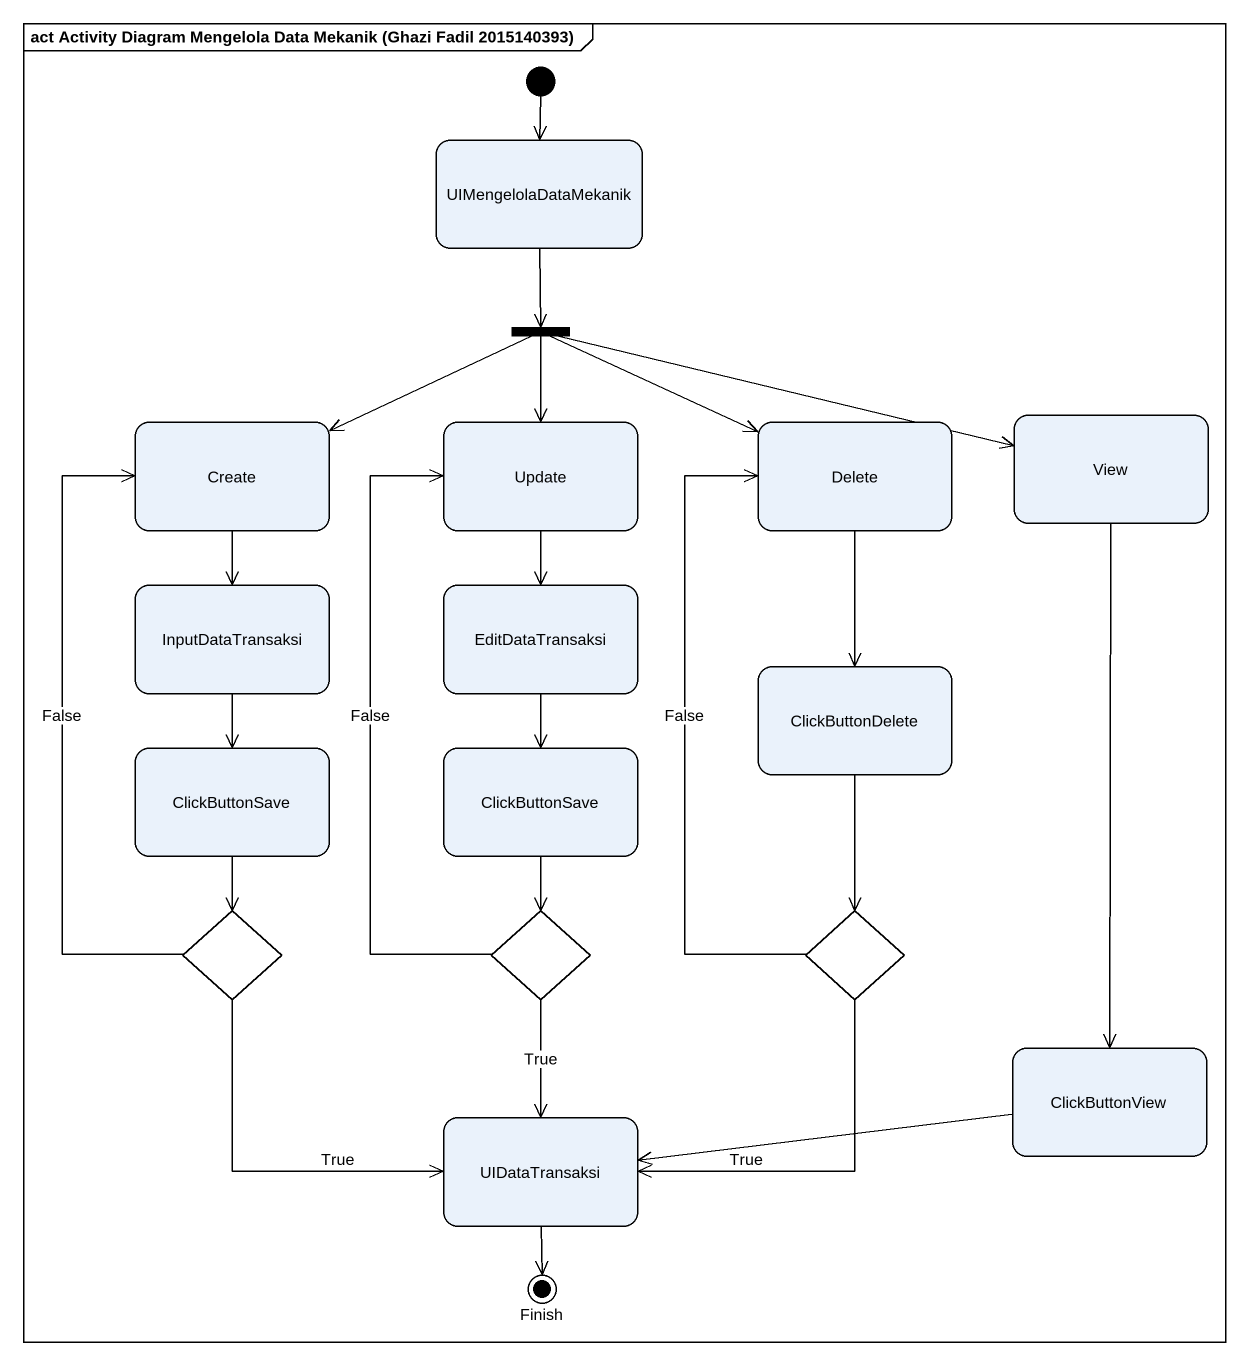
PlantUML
@startuml
mainframe act Activity Diagram Mengelola Data Mekanik (Ghazi Fadil 2015140393)
hide empty description
state UIMengelolaDataMekanik
state fork1 <<fork>>
state "Create" as Create_
state Update
state Delete
state View
state InputDataTransaksi
state EditDataTransaksi
state ClickButtonDelete
state ClickButtonSave
state "ClickButtonSave" as ClickButtonSave_2
state choice1 <<choice>>
state choice2 <<choice>>
state choice3 <<choice>>
state ClickButtonView
state UIDataTransaksi
state Finish <<end>>
[*] --> UIMengelolaDataMekanik
UIMengelolaDataMekanik --> fork1
fork1 -left-> Create_
fork1 --> Update
fork1 -right-> Delete
fork1 -right-> View
Create_ --> InputDataTransaksi
Update --> EditDataTransaksi
Delete --> ClickButtonDelete
View --> ClickButtonView
InputDataTransaksi --> ClickButtonSave
EditDataTransaksi --> ClickButtonSave_2
ClickButtonDelete --> choice3
ClickButtonSave --> choice1
ClickButtonSave_2 --> choice2
choice1 -up-> Create_ : False
choice1 --> UIDataTransaksi : True
choice2 -up-> Update : False
choice2 --> UIDataTransaksi : True
choice3 -up-> Delete : False
choice3 --> UIDataTransaksi : True
ClickButtonView -left-> UIDataTransaksi
UIDataTransaksi --> Finish
@enduml
